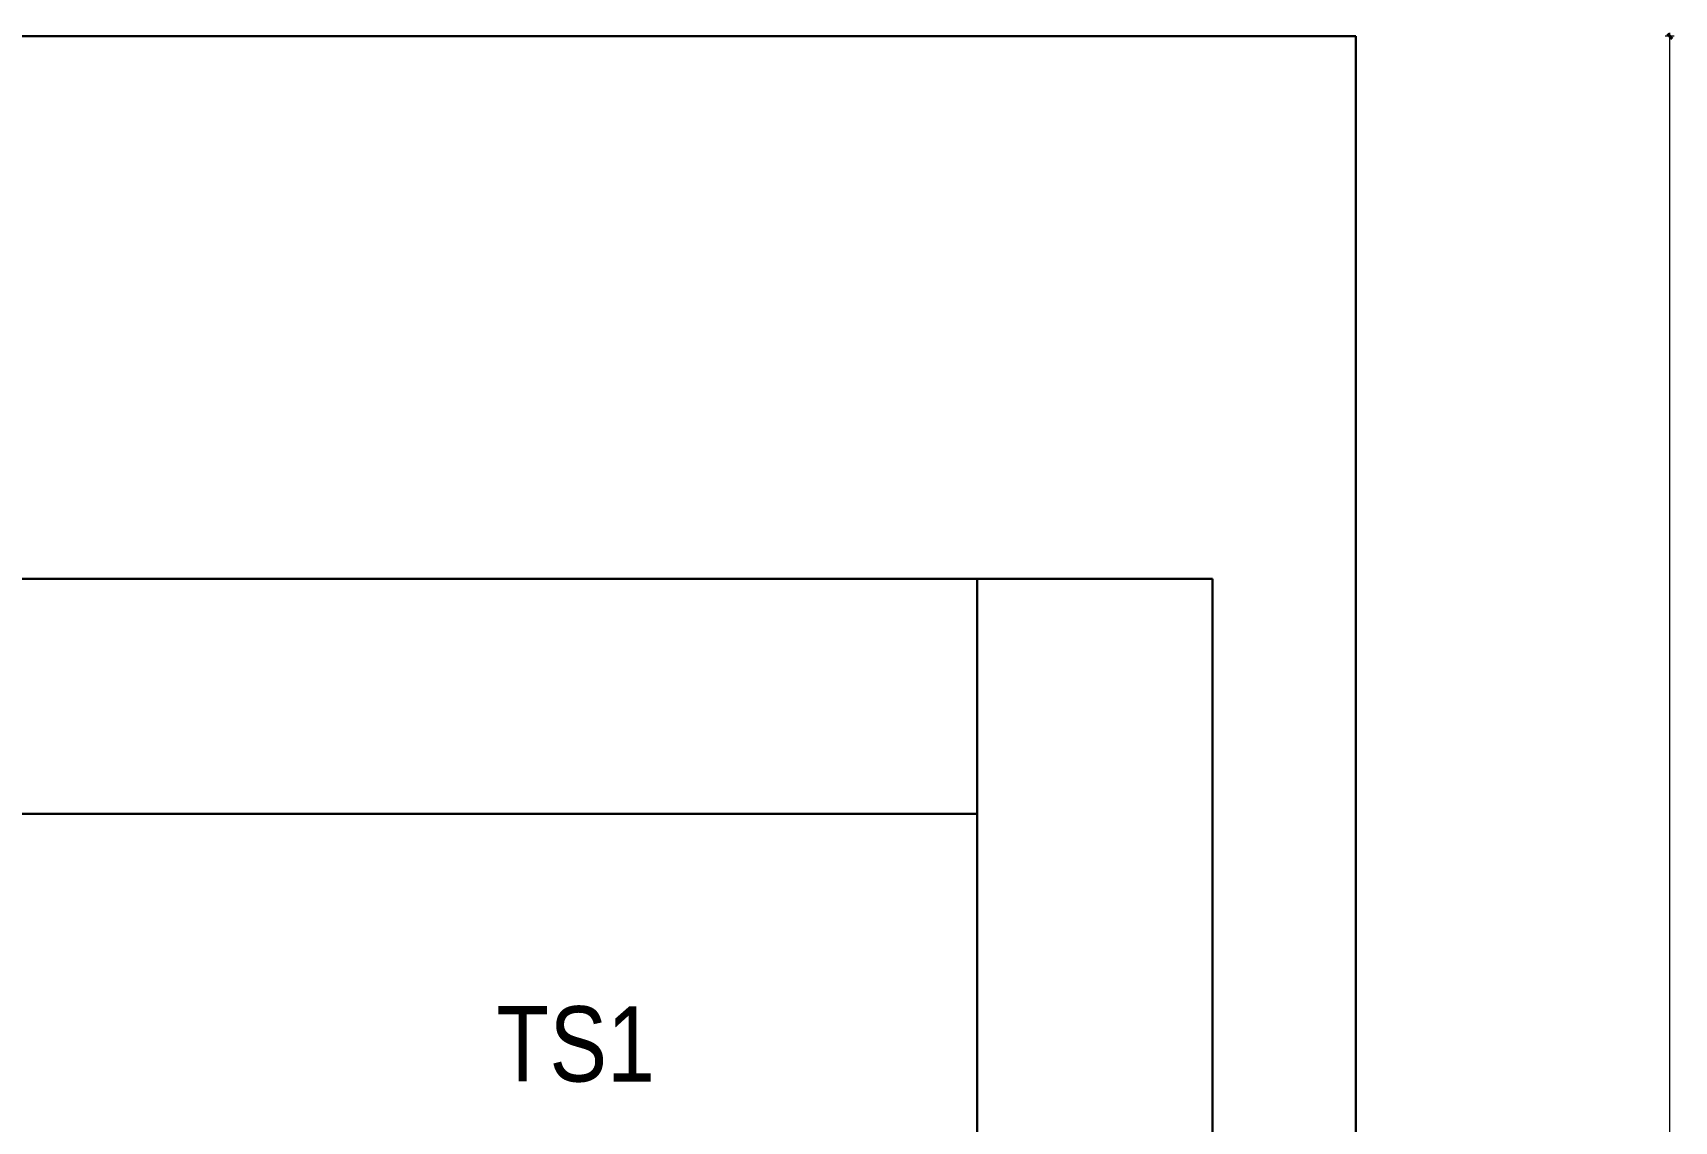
# Model space of a CAD drawing. Header units: millimetres. Extents: x -6000 to 26000, y -6000 to 26000.
# Drawn here: x 142.15 to 166.4, y -4379.29 to -4363.2 of the extents above; entities that cross this region are included whole.
import ezdxf

# ---------------------------------------------------------------- set-up
doc = ezdxf.new("R2010")
doc.units = ezdxf.units.MM
doc.header["$MEASUREMENT"] = 0
doc.layers.add('Чертеж и Рисунок_Ном._пера__1', color=7, linetype='Continuous', lineweight=15)
doc.layers.add('Чертеж и Рисунок_Ном._пера__21', color=7, linetype='Continuous', lineweight=30)
doc.layers.add('Чертеж и Рисунок_Ном._пера__65', color=7, linetype='Continuous', lineweight=40, true_color=0x83aefe)
doc.layers.add('Чертеж и Рисунок_Ном._пера__85', color=7, linetype='Continuous', lineweight=5, true_color=0x66b7ff)
doc.styles.add('СГЕНЕРИР_СТИЛЬ_1', font='ARIALN.TTF')

msp = doc.modelspace()

# ---------------------------------------------------------------- linework, layer by layer
at = {"layer": 'Чертеж и Рисунок_Ном._пера__21', "color": 7, "linetype": 'Continuous', "lineweight": 30}
for p, q in [((78.19, -4363.252), (161.701, -4363.252)), ((161.701, -4363.252), (161.636, -4613.632)), ((83.759, -4371.272), (156.104, -4371.272)), ((156.104, -4371.272), (156.104, -4374.749)), ((156.104, -4554.544), (156.104, -4371.272)), ((156.104, -4371.272), (159.582, -4371.272)), ((159.582, -4371.272), (159.582, -4554.544)), ((156.104, -4374.749), (83.759, -4374.749))]:
    msp.add_line(p, q, dxfattribs=at)
at = {"layer": 'Чертеж и Рисунок_Ном._пера__65', "color": 161, "linetype": 'Continuous', "lineweight": 40, "true_color": 0x83aefe}
msp.add_line((166.372, -4363.287), (166.303, -4363.217), dxfattribs=at)
at = {"layer": 'Чертеж и Рисунок_Ном._пера__85', "color": 151, "linetype": 'Continuous', "lineweight": 5, "true_color": 0x66b7ff}
for p, q in [((166.403, -4363.252), (166.272, -4363.252)), ((166.337, -4363.252), (166.337, -4363.2)), ((166.337, -4613.632), (166.337, -4363.252))]:
    msp.add_line(p, q, dxfattribs=at)

# ---------------------------------------------------------------- texts
at = {"layer": 'Чертеж и Рисунок_Ном._пера__1', "color": 7, "linetype": 'Continuous', "lineweight": 15, "char_height": 1.1128, "attachment_point": 7, "style": 'СГЕНЕРИР_СТИЛЬ_1'}
for s, insert in [('\\A1;{\\pql;\\fArial Narrow|b0|i0|c204|p34;T}', (148.999, -4378.701)), ('\\A1;{\\pql;\\fArial Narrow|b0|i0|c204|p34;S1}', (149.784, -4378.721))]:
    msp.add_mtext(s, dxfattribs=dict(at, insert=insert))

doc.saveas('drawing.dxf')
